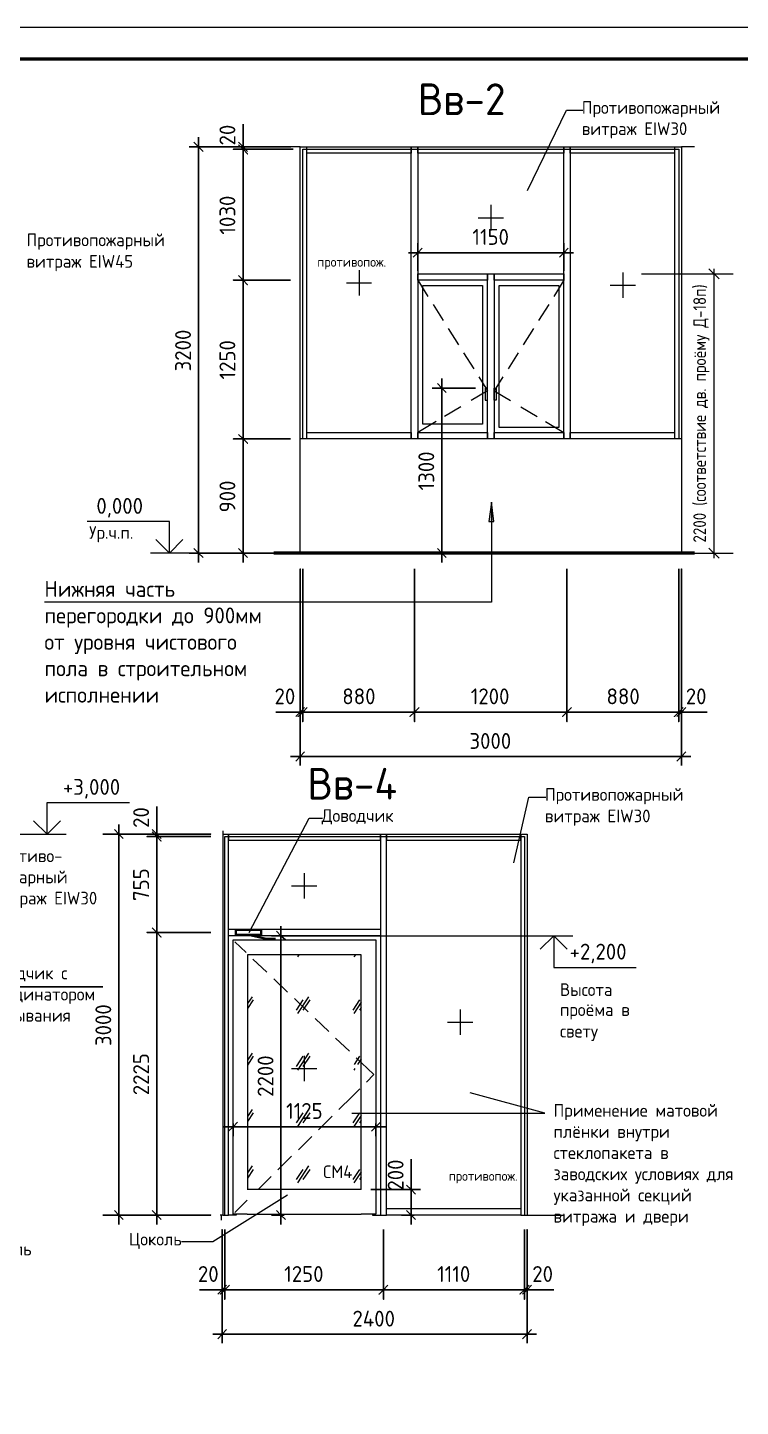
# Model space of a CAD drawing. Header units: millimetres. Extents: x -11345 to 411485, y -9810 to 73012.
# Drawn here: x -1933.4 to -1821.2, y 70255.9 to 70473.2 of the extents above; entities that cross this region are included whole.
import ezdxf

# ---------------------------------------------------------------- set-up
doc = ezdxf.new("R2010")
doc.units = ezdxf.units.MM
doc.linetypes.add('ADSK_Штриховая_ш2 п1_5', pattern=[4.5, 3, -1.5])
for name, color, linetype in [('PDF _Аннотация', 7, 'Continuous'), ('PDF _Витраж', 7, 'Continuous'), ('PDF _Двери', 7, 'Continuous'), ('PDF _Линии', 7, 'Continuous'), ('PDF _Основная надпись', 7, 'Continuous'), ('PDF _Отметки', 7, 'Continuous'), ('PDF _Перекрытие', 7, 'Continuous'), ('PDF _Размеры-50', 7, 'Continuous'), ('PDF _Стены внутренние', 7, 'Continuous'), ('PDF _Стены наружные', 7, 'Continuous'), ('PDF _Текст', 7, 'Continuous')]:
    doc.layers.add(name, color=color, linetype=linetype)
doc.layers.add('Размеры', color=7, linetype='Continuous', lineweight=5)
doc.styles.add('GOST Common_3', font='GOST_Common.ttf', dxfattribs={"width": 0.9, "height": 250})
doc.styles.add('GOST Common_5', font='GOST_Common.ttf', dxfattribs={"width": 0.9, "height": 100})
doc.styles.add('MtXpl_GOST_Common', font='GOST_Common.ttf')
doc.styles.add('PDF GOST Common', font='GOST_Common.ttf')
doc.dimstyles.new('ADSK_Основной_2_5_мм', dxfattribs={"dimscale": 304.8, "dimtxt": 251.428749, "dimasz": 0.463911, "dimexe": 0.492126, "dimexo": 0.492126, "dimgap": 0.098425, "dimtad": 1, "dimrnd": 0.01, "dimdsep": 46, "dimtxsty": 'GOST Common_3', "dimblk1": 'OBLIQUE', "dimblk2": 'OBLIQUE', "dimsah": 1, "dimcen": 0.09, "dimdle": 0.492126, "dimazin": 2, "dimtfac": 1, "dimtdec": 4, "dimtix": 1, "dimtmove": 0, "dimatfit": 3, "dimfxl": 1, "dimtvp": 1, "dimtolj": 1, "dimtzin": 0, "dimlwd": 20, "dimlwe": 20, "dimarcsym": 2})

# ---------------------------------------------------------------- blocks, each defined once
blk = doc.blocks.new('_Oblique')
at = {"color": 0, "linetype": 'ByBlock', "lineweight": -2}
blk.add_line((-0.5, -0.5), (0.5, 0.5), dxfattribs=at)
blk = doc.blocks.new('*D870')
at = {"layer": 'Defpoints', "color": 0, "transparency": 16777216}
for p in [(-1839.73, 70434.39), (-1825.32, 70434.39), (-1840.22, 70390.39)]:
    blk.add_point(p, dxfattribs=at)
at = {"layer": 'Размеры', "color": 0, "transparency": 16777216}
for p, q in [((-1825.32, 70389.59), (-1825.32, 70435.19)), ((-1836.73, 70434.39), (-1822.32, 70434.39)), ((-1837.22, 70390.39), (-1822.32, 70390.39))]:
    blk.add_line(p, q, dxfattribs=at)
at = {"layer": 'Размеры', "color": 0, "transparency": 16777216, "xscale": 1.6, "yscale": 1.6, "zscale": 1.6}
for p, rotation in [((-1825.32, 70434.39), 90), ((-1825.32, 70390.39), 270)]:
    blk.add_blockref('_Oblique', p, dxfattribs=dict(at, rotation=rotation))
at = {"layer": 'Размеры', "color": 0, "transparency": 16777216, "insert": (-1827.32, 70412.39), "char_height": 2, "attachment_point": 5, "rotation": 90, "style": 'GOST Common_5'}
blk.add_mtext('\\A1;2200 (соответствие дв. проёму Д-18п)', dxfattribs=at)

msp = doc.modelspace()

# ---------------------------------------------------------------- linework, layer by layer
at = {"layer": 'PDF _Аннотация', "lineweight": 9}
for points in [[(-1854.72056, 70447.54231), (-1848.58226, 70460.15756), (-1845.99994, 70460.15756)], [(-1860.40202, 70398.3936), (-1860.40202, 70382.68116), (-1930.80211, 70382.68116)], [(-1856.84052, 70341.58262), (-1854.5122, 70351.95422), (-1851.80289, 70351.95422)], [(-1898.5386, 70330.61835), (-1889.09833, 70348.65224), (-1886.98167, 70348.65224)], [(-1947.8069, 70330.51121), (-1941.4781, 70322.06707), (-1921.61922, 70322.06707), (-1941.4781, 70322.06707), (-1976.00091, 70330.38894)], [(-1882.3943, 70302.15015), (-1851.97434, 70302.15015), (-1863.75685, 70305.35321)], [(-1892.52731, 70289.2166), (-1904.2959, 70281.89298), (-1906.53955, 70281.89298), (-1909.20654, 70281.89298)]]:
    msp.add_lwpolyline(points, dxfattribs=at)
msp.add_lwpolyline([(-1860.40202, 70398.3936), (-1860.78302, 70395.38796), (-1860.02103, 70395.38796)], close=True, dxfattribs=at)
at = {"layer": 'PDF _Аннотация', "lineweight": 20}
for points in [[(-1913.22487, 70392.50931), (-1911.10822, 70390.39265), (-1911.10822, 70395.38796), (-1924.06214, 70395.38796)], [(-1911.10822, 70390.39265), (-1908.99156, 70392.50931)], [(-1908.10257, 70390.39265), (-1914.11387, 70390.39265)], [(-1928.27018, 70348.22891), (-1930.38683, 70346.11225), (-1930.38683, 70351.10756), (-1917.39058, 70351.10756)], [(-1930.38683, 70346.11225), (-1932.50349, 70348.22891)], [(-1933.39248, 70346.11225), (-1927.38119, 70346.11225)], [(-1853.58087, 70330.11035), (-1847.56958, 70330.11035)], [(-1850.57523, 70330.11035), (-1852.69188, 70327.9937)], [(-1848.45857, 70327.9937), (-1850.57523, 70330.11035), (-1850.57523, 70325.11505), (-1837.57897, 70325.11505)]]:
    msp.add_lwpolyline(points, dxfattribs=at)
at = {"layer": 'PDF _Аннотация', "transparency": 33554559}
msp.add_solid([(-1860.40202, 70398.3936), (-1860.02103, 70395.38796), (-1860.78302, 70395.38796)], dxfattribs=at)
at = {"layer": 'PDF _Витраж', "lineweight": 9}
for points in [[(-1889.51835, 70454.40027), (-1889.51835, 70433.40306), (-1889.51835, 70408.38421)], [(-1871.99245, 70408.38421), (-1873.00845, 70408.38421), (-1873.00845, 70433.40306), (-1873.00845, 70454.40027), (-1873.00845, 70453.42661), (-1889.51835, 70453.42661)], [(-1871.99245, 70454.40027), (-1871.99245, 70433.40306), (-1871.99245, 70408.38421)], [(-1848.96326, 70408.38421), (-1848.96326, 70433.40306), (-1848.96326, 70454.40027), (-1848.96326, 70453.42661), (-1860.47786, 70453.42661), (-1871.99245, 70453.42661), (-1871.99245, 70454.40027)], [(-1831.4797, 70453.42661), (-1847.9896, 70453.42661), (-1847.9896, 70454.40027), (-1847.9896, 70433.40306), (-1847.9896, 70408.38421), (-1848.96326, 70408.38421)], [(-1831.4797, 70408.38421), (-1831.4797, 70433.40306), (-1831.4797, 70454.40027)], [(-1889.51835, 70409.40021), (-1873.00845, 70409.40021), (-1873.00845, 70408.38421), (-1890.49201, 70408.38421)], [(-1830.4637, 70408.38421), (-1847.9896, 70408.38421), (-1847.9896, 70409.40021), (-1831.4797, 70409.40021)], [(-1902.68724, 70286.08395), (-1901.79825, 70286.08395), (-1901.79825, 70330.61835), (-1901.79825, 70346.11225), (-1901.79825, 70345.13859), (-1877.88006, 70345.13859), (-1877.88006, 70346.11225), (-1877.88006, 70330.61835), (-1877.88006, 70286.08395), (-1876.9064, 70286.08395), (-1876.9064, 70330.61835), (-1876.9064, 70346.11225), (-1876.9064, 70345.13859), (-1855.78219, 70345.13859), (-1855.78219, 70346.11225), (-1855.78219, 70330.61835), (-1855.78219, 70286.08395), (-1854.7662, 70286.08395)]]:
    msp.add_lwpolyline(points, dxfattribs=at)
for points in [[(-1871.99245, 70433.37666), (-1871.99245, 70434.39265), (-1860.98585, 70434.39265), (-1860.98585, 70433.37666)], [(-1859.96986, 70408.38421), (-1860.98585, 70408.38421), (-1860.98585, 70434.39265), (-1859.96986, 70434.39265)], [(-1859.96986, 70433.37666), (-1859.96986, 70434.39265), (-1848.96326, 70434.39265), (-1848.96326, 70433.37666)], [(-1871.99245, 70408.38421), (-1871.99245, 70409.40021), (-1860.98585, 70409.40021), (-1860.98585, 70408.38421)], [(-1859.96986, 70408.38421), (-1859.96986, 70409.40021), (-1848.96326, 70409.40021), (-1848.96326, 70408.38421)], [(-1877.88006, 70331.12634), (-1877.88006, 70330.11035), (-1901.79825, 70330.11035), (-1901.79825, 70331.12634)], [(-1876.9064, 70286.08395), (-1876.9064, 70287.09994), (-1855.78219, 70287.09994), (-1855.78219, 70286.08395)]]:
    msp.add_lwpolyline(points, close=True, dxfattribs=at)
at = {"layer": 'PDF _Двери', "lineweight": 9}
for points in [[(-1898.87727, 70286.21095), (-1901.07859, 70286.21095), (-1901.07859, 70329.43302), (-1878.59972, 70329.43302), (-1878.59972, 70286.21095), (-1880.88571, 70286.21095)], [(-1900.78226, 70329.13669), (-1899.0466, 70327.44337)], [(-1880.88571, 70290.10559), (-1880.88571, 70304.16017), (-1880.88571, 70309.79047), (-1880.88571, 70327.1047), (-1898.7926, 70327.1047), (-1898.7926, 70290.10559)], [(-1897.94594, 70326.42737), (-1895.78695, 70324.35305)], [(-1890.70698, 70327.1047), (-1890.96098, 70326.76604)], [(-1881.81704, 70327.1047), (-1882.07104, 70326.76604)], [(-1894.68629, 70323.29473), (-1892.52731, 70321.2204)], [(-1898.07294, 70320.50074), (-1898.7926, 70319.40008)], [(-1897.90361, 70319.99275), (-1898.7926, 70318.63809)], [(-1891.42665, 70320.20441), (-1889.26766, 70318.13009)], [(-1890.07199, 70319.99275), (-1891.13031, 70318.38409)], [(-1889.18299, 70320.50074), (-1890.96098, 70317.83376)], [(-1888.97133, 70319.99275), (-1890.07199, 70318.38409)], [(-1881.18204, 70319.99275), (-1882.24037, 70318.38409)], [(-1880.88571, 70319.61175), (-1882.07104, 70317.83376)], [(-1880.88571, 70318.80742), (-1881.18204, 70318.38409)], [(-1888.167, 70317.07176), (-1886.00801, 70314.99744)], [(-1884.94969, 70313.98145), (-1882.74837, 70311.90713)], [(-1898.07294, 70311.6108), (-1898.7926, 70310.51014)], [(-1897.90361, 70311.1028), (-1898.7926, 70309.70581)], [(-1890.07199, 70311.1028), (-1891.13031, 70309.49414)], [(-1889.18299, 70311.6108), (-1890.96098, 70308.94381)], [(-1888.97133, 70311.1028), (-1890.07199, 70309.49414)], [(-1881.18204, 70311.1028), (-1882.0287, 70309.79047)], [(-1881.9017, 70309.19781), (-1882.07104, 70308.94381)], [(-1880.08138, 70307.03882), (-1878.89606, 70308.22415), (-1879.91205, 70309.19781), (-1881.69004, 70310.8488)], [(-1880.88571, 70310.7218), (-1881.47837, 70309.79047)], [(-1880.88571, 70309.91747), (-1880.97038, 70309.79047)], [(-1884.39936, 70302.72085), (-1882.32503, 70304.79517), (-1881.13971, 70305.9805)], [(-1898.07294, 70302.72085), (-1898.7926, 70301.62019)], [(-1897.90361, 70302.21285), (-1898.7926, 70300.81586)], [(-1890.07199, 70302.21285), (-1891.13031, 70300.6042)], [(-1889.18299, 70302.72085), (-1890.96098, 70300.05387)], [(-1888.97133, 70302.21285), (-1890.07199, 70300.6042)], [(-1881.18204, 70302.21285), (-1882.24037, 70300.6042)], [(-1887.61667, 70299.54587), (-1885.50002, 70301.66252)], [(-1880.88571, 70301.78952), (-1882.07104, 70300.05387)], [(-1880.88571, 70301.02753), (-1881.18204, 70300.6042)], [(-1890.79165, 70296.37089), (-1888.675, 70298.48754)], [(-1898.07294, 70293.8309), (-1898.7926, 70292.73024)], [(-1894.00896, 70293.23824), (-1891.89231, 70295.35489)], [(-1889.18299, 70293.8309), (-1890.96098, 70291.16392)], [(-1897.90361, 70293.28057), (-1898.7926, 70291.92592)], [(-1897.14161, 70290.10559), (-1895.06729, 70292.17991)], [(-1890.07199, 70293.28057), (-1891.13031, 70291.71425)], [(-1888.97133, 70293.28057), (-1890.07199, 70291.71425)], [(-1881.18204, 70293.28057), (-1882.24037, 70291.71425)], [(-1880.88571, 70292.89958), (-1882.07104, 70291.16392)], [(-1880.88571, 70292.09525), (-1881.18204, 70291.71425)], [(-1900.78226, 70286.50728), (-1898.87727, 70288.41227)], [(-1900.61292, 70286.21095), (-1900.61292, 70286.08395), (-1900.78226, 70286.08395), (-1901.79825, 70286.08395)], [(-1900.78226, 70286.08395), (-1900.78226, 70286.21095)], [(-1879.10772, 70286.21095), (-1879.10772, 70286.08395), (-1878.89606, 70286.08395), (-1877.88006, 70286.08395)], [(-1878.89606, 70286.21095), (-1878.89606, 70286.08395)]]:
    msp.add_lwpolyline(points, dxfattribs=at)
at = {"layer": 'PDF _Линии', "lineweight": 9}
for points in [[(-1890.11101, 70408.38421), (-1890.11101, 70454.01927), (-1830.88704, 70454.01927), (-1830.88704, 70408.38421)], [(-1860.47786, 70445.25632), (-1860.47786, 70441.23468)], [(-1862.46751, 70443.22433), (-1858.4882, 70443.22433)], [(-1881.24499, 70434.95439), (-1881.24499, 70430.97508)], [(-1883.23464, 70432.96474), (-1879.25534, 70432.96474)], [(-1841.68718, 70432.60425), (-1837.70787, 70432.60425)], [(-1839.69753, 70434.5939), (-1839.69753, 70430.61459)], [(-1865.21916, 70413.46418), (-1867.80148, 70411.89786)], [(-1855.77888, 70413.46418), (-1853.19657, 70411.89786)], [(-1869.07147, 70411.13586), (-1871.99245, 70409.40021)], [(-1851.88424, 70411.13586), (-1848.96326, 70409.40021)], [(-1883.76105, 70390.39265), (-1886.7667, 70390.39265)], [(-1879.23141, 70390.39265), (-1882.23706, 70390.39265)], [(-1874.7441, 70390.39265), (-1877.74975, 70390.39265)], [(-1870.2568, 70390.39265), (-1873.26245, 70390.39265)], [(-1865.72716, 70390.39265), (-1868.73281, 70390.39265)], [(-1861.23985, 70390.39265), (-1864.2455, 70390.39265)], [(-1856.75255, 70390.39265), (-1859.71586, 70390.39265)], [(-1852.22291, 70390.39265), (-1855.22855, 70390.39265)], [(-1847.7356, 70390.39265), (-1850.74125, 70390.39265)], [(-1843.20596, 70390.39265), (-1846.21161, 70390.39265)], [(-1838.71865, 70390.39265), (-1841.7243, 70390.39265)], [(-1834.23135, 70390.39265), (-1837.237, 70390.39265)], [(-1902.39091, 70286.08395), (-1902.39091, 70345.73126), (-1855.18953, 70345.73126), (-1855.18953, 70286.08395)], [(-1889.90266, 70339.97396), (-1889.90266, 70335.99465)], [(-1891.89231, 70337.9843), (-1887.87067, 70337.9843)], [(-1865.29903, 70318.48475), (-1865.29903, 70314.50544)], [(-1867.28868, 70316.4951), (-1863.30937, 70316.4951)], [(-1889.90266, 70311.18747), (-1889.90266, 70307.20816)], [(-1891.89231, 70309.19781), (-1887.87067, 70309.19781)], [(-1880.88571, 70290.10559), (-1898.87727, 70290.10559)], [(-1898.87727, 70286.21095), (-1880.88571, 70286.21095)]]:
    msp.add_lwpolyline(points, dxfattribs=at)
at = {"layer": 'PDF _Линии', "linetype": 'ADSK_Штриховая_ш2 п1_5', "lineweight": 9}
for points in [[(-1871.99245, 70433.37666), (-1860.98585, 70415.96183), (-1863.90684, 70414.22618)], [(-1848.96326, 70433.37666), (-1859.96986, 70415.96183), (-1857.04888, 70414.22618)]]:
    msp.add_lwpolyline(points, dxfattribs=at)
at = {"layer": 'PDF _Линии', "lineweight": 9}
for points in [[(-1861.79018, 70410.68613), (-1871.18813, 70410.68613), (-1871.18813, 70432.57233), (-1861.79018, 70432.57233)], [(-1849.76759, 70410.20453), (-1859.16553, 70410.20453), (-1859.16553, 70432.57233), (-1849.76759, 70432.57233)], [(-1861.36685, 70414.48017), (-1860.98585, 70414.48017), (-1860.98585, 70416.38516), (-1861.36685, 70416.38516)], [(-1859.63119, 70414.48017), (-1859.96986, 70414.48017), (-1859.96986, 70416.38516), (-1859.63119, 70416.38516)]]:
    msp.add_lwpolyline(points, close=True, dxfattribs=at)
at = {"layer": 'PDF _Линии', "lineweight": 35}
msp.add_lwpolyline([(-1900.65526, 70331.04168), (-1900.65526, 70330.23735), (-1896.67595, 70330.23735), (-1896.67595, 70331.04168)], close=True, dxfattribs=at)
msp.add_lwpolyline([(-1894.38996, 70329.60235), (-1895.87162, 70329.60235), (-1898.6656, 70330.23735)], dxfattribs=at)
at = {"layer": 'PDF _Основная надпись', "lineweight": 20}
msp.add_lwpolyline([(-2097.11976, 70053.25202), (-1503.18668, 70053.25202), (-1503.18668, 70473.19615), (-2097.11976, 70473.19615)], close=True, dxfattribs=at)
at = {"layer": 'PDF _Основная надпись', "lineweight": 50}
msp.add_lwpolyline([(-1508.18199, 70058.24733), (-1508.18199, 70468.20085), (-2077.13855, 70468.20085), (-2077.13855, 70058.24733)], close=True, dxfattribs=at)
at = {"layer": 'PDF _Отметки', "lineweight": 20}
for points in [[(-1884.94638, 70390.39265), (-1911.10822, 70390.39265)], [(-1943.97575, 70346.11225), (-1936.65213, 70346.11225), (-1930.38683, 70346.11225)], [(-1879.99672, 70330.11035), (-1850.57523, 70330.11035)]]:
    msp.add_lwpolyline(points, dxfattribs=at)
at = {"layer": 'PDF _Перекрытие', "lineweight": 50}
msp.add_lwpolyline([(-1828.38938, 70390.39265), (-1894.68298, 70390.39265)], dxfattribs=at)
at = {"layer": 'PDF _Размеры-50'}
for points in [[(-1899.50895, 70454.1886), (-1899.50895, 70454.86593), (-1899.50895, 70457.99858)], [(-1908.0179, 70454.40027), (-1906.53624, 70454.40027), (-1892.016, 70454.40027), (-1899.50895, 70454.40027), (-1901.03294, 70454.40027)], [(-1907.25591, 70455.11993), (-1906.53624, 70454.40027), (-1905.81658, 70453.6806)], [(-1906.53624, 70455.92426), (-1906.53624, 70388.911)], [(-1898.83162, 70453.6806), (-1899.50895, 70454.40027), (-1900.22862, 70455.11993)], [(-1899.50895, 70388.911), (-1899.50895, 70408.38421), (-1899.50895, 70433.40306), (-1899.50895, 70454.01927), (-1899.50895, 70455.92426)], [(-1871.99245, 70439.24502), (-1871.99245, 70437.72103), (-1871.99245, 70434.88472)], [(-1848.96326, 70439.24502), (-1848.96326, 70437.72103), (-1848.96326, 70434.88472)], [(-1873.47411, 70437.72103), (-1847.4816, 70437.72103)], [(-1872.71212, 70437.0437), (-1871.99245, 70437.72103), (-1871.27279, 70438.4407)], [(-1849.68292, 70437.0437), (-1848.96326, 70437.72103), (-1848.28593, 70438.4407)], [(-1868.22481, 70417.90915), (-1868.22481, 70388.911)], [(-1869.70647, 70416.38516), (-1868.22481, 70416.38516), (-1862.89084, 70416.38516)], [(-1868.90214, 70417.10483), (-1868.22481, 70416.38516), (-1867.50515, 70415.70783)], [(-1908.0179, 70390.39265), (-1906.53624, 70390.39265), (-1891.59267, 70390.39265)], [(-1907.25591, 70391.11232), (-1906.53624, 70390.39265), (-1905.81658, 70389.67299)], [(-1901.03294, 70390.39265), (-1899.50895, 70390.39265), (-1892.016, 70390.39265)], [(-1898.83162, 70389.67299), (-1899.50895, 70390.39265), (-1900.22862, 70391.11232)], [(-1868.90214, 70391.11232), (-1868.22481, 70390.39265), (-1867.50515, 70389.67299)], [(-1866.70082, 70390.39265), (-1868.22481, 70390.39265), (-1868.73281, 70390.39265)], [(-1890.49201, 70363.84981), (-1890.49201, 70365.33147), (-1890.49201, 70387.895), (-1890.49201, 70358.34651), (-1890.49201, 70356.90719)], [(-1830.4637, 70363.84981), (-1830.4637, 70365.33147), (-1830.4637, 70387.895), (-1830.4637, 70358.34651), (-1830.4637, 70356.90719)], [(-1890.32268, 70365.33147), (-1891.16934, 70365.33147), (-1894.34432, 70365.33147)], [(-1892.016, 70365.33147), (-1890.11101, 70365.33147), (-1872.50045, 70365.33147), (-1848.4976, 70365.33147), (-1830.88704, 70365.33147), (-1828.98205, 70365.33147)], [(-1891.21167, 70364.65414), (-1890.49201, 70365.33147), (-1889.81468, 70366.05113)], [(-1831.18337, 70364.65414), (-1830.4637, 70365.33147), (-1829.74404, 70366.05113)], [(-1830.67537, 70365.33147), (-1829.57471, 70365.33147), (-1826.39973, 70365.33147)], [(-1891.21167, 70357.62685), (-1890.49201, 70358.34651), (-1889.81468, 70359.06618)], [(-1831.18337, 70357.62685), (-1830.4637, 70358.34651), (-1829.74404, 70359.06618)], [(-1892.016, 70358.34651), (-1828.98205, 70358.34651)], [(-1913.10118, 70345.94292), (-1913.10118, 70347.29758), (-1913.10118, 70350.47256)], [(-1914.62517, 70346.11225), (-1913.10118, 70346.11225), (-1904.59223, 70346.11225), (-1920.12847, 70346.11225), (-1921.61013, 70346.11225)], [(-1918.36877, 70345.43493), (-1919.08844, 70346.11225), (-1919.76577, 70346.83192)], [(-1919.08844, 70284.60229), (-1919.08844, 70347.63625)], [(-1912.42385, 70345.43493), (-1913.10118, 70346.11225), (-1913.82084, 70346.83192)], [(-1913.10118, 70284.60229), (-1913.10118, 70330.61835), (-1913.10118, 70345.73126), (-1913.10118, 70347.63625)], [(-1892.82364, 70329.43302), (-1893.5433, 70330.11035), (-1894.22063, 70330.83001)], [(-1893.5433, 70284.60229), (-1893.5433, 70331.63434)], [(-1895.02496, 70330.11035), (-1893.5433, 70330.11035), (-1878.38806, 70330.11035)], [(-1900.40126, 70300.7312), (-1901.07859, 70300.01153), (-1901.79825, 70299.3342)], [(-1901.07859, 70298.52988), (-1901.07859, 70300.01153), (-1901.07859, 70300.51953)], [(-1877.88006, 70300.7312), (-1878.59972, 70300.01153), (-1879.27705, 70299.3342)], [(-1878.59972, 70298.52988), (-1878.59972, 70300.01153), (-1878.59972, 70300.51953)], [(-1877.07573, 70300.01153), (-1902.60258, 70300.01153)], [(-1873.05409, 70288.11594), (-1873.05409, 70290.14793), (-1873.05409, 70294.88923)], [(-1873.05409, 70284.60229), (-1873.05409, 70291.58725)], [(-1871.57243, 70290.10559), (-1873.05409, 70290.10559), (-1879.40405, 70290.10559)], [(-1872.33443, 70289.38593), (-1873.05409, 70290.10559), (-1873.77375, 70290.82526)], [(-1914.62517, 70286.08395), (-1913.10118, 70286.08395), (-1904.59223, 70286.08395), (-1920.12847, 70286.08395), (-1921.61013, 70286.08395)], [(-1918.36877, 70285.40662), (-1919.08844, 70286.08395), (-1919.76577, 70286.80361)], [(-1912.42385, 70285.40662), (-1913.10118, 70286.08395), (-1913.82084, 70286.80361)], [(-1895.02496, 70286.08395), (-1893.5433, 70286.08395), (-1893.0353, 70286.08395)], [(-1892.82364, 70285.40662), (-1893.5433, 70286.08395), (-1894.22063, 70286.80361)], [(-1874.57808, 70286.08395), (-1873.05409, 70286.08395), (-1872.54609, 70286.08395)], [(-1872.33443, 70285.40662), (-1873.05409, 70286.08395), (-1873.77375, 70286.80361)], [(-1902.81424, 70272.8337), (-1902.81424, 70274.31536), (-1902.81424, 70283.79796), (-1902.81424, 70267.3304), (-1902.81424, 70265.89107)], [(-1854.7662, 70272.8337), (-1854.7662, 70274.31536), (-1854.7662, 70283.79796), (-1854.7662, 70267.3304), (-1854.7662, 70265.89107)], [(-1902.60258, 70274.31536), (-1903.23757, 70274.31536), (-1906.37022, 70274.31536)], [(-1904.2959, 70274.31536), (-1902.39091, 70274.31536), (-1877.37206, 70274.31536), (-1855.18953, 70274.31536), (-1853.28454, 70274.31536)], [(-1903.49157, 70273.63803), (-1902.81424, 70274.31536), (-1902.09458, 70275.03502)], [(-1855.48586, 70273.63803), (-1854.7662, 70274.31536), (-1854.08887, 70275.03502)], [(-1854.97787, 70274.31536), (-1853.75021, 70274.31536), (-1850.57523, 70274.31536)], [(-1902.09458, 70268.05006), (-1902.81424, 70267.3304), (-1903.49157, 70266.61073)], [(-1854.08887, 70268.05006), (-1854.7662, 70267.3304), (-1855.48586, 70266.61073)], [(-1853.28454, 70267.3304), (-1904.2959, 70267.3304)]]:
    msp.add_lwpolyline(points, dxfattribs=at)
for points in [[(-1900.22862, 70454.6966), (-1899.50895, 70454.01927), (-1898.83162, 70453.29961), (-1899.50895, 70454.01927)], [(-1891.59267, 70454.01927), (-1899.50895, 70454.01927), (-1901.03294, 70454.01927), (-1899.50895, 70454.01927)], [(-1892.016, 70433.40306), (-1899.50895, 70433.40306), (-1901.03294, 70433.40306), (-1899.50895, 70433.40306)], [(-1900.22862, 70434.12272), (-1899.50895, 70433.40306), (-1898.83162, 70432.6834), (-1899.50895, 70433.40306)], [(-1900.22862, 70409.10387), (-1899.50895, 70408.38421), (-1898.83162, 70407.70688), (-1899.50895, 70408.38421)], [(-1892.016, 70408.38421), (-1899.50895, 70408.38421), (-1901.03294, 70408.38421), (-1899.50895, 70408.38421)], [(-1890.11101, 70387.895), (-1890.11101, 70365.33147), (-1890.11101, 70363.84981), (-1890.11101, 70365.33147)], [(-1872.50045, 70387.895), (-1872.50045, 70365.33147), (-1872.50045, 70363.84981), (-1872.50045, 70365.33147)], [(-1848.4976, 70387.895), (-1848.4976, 70365.33147), (-1848.4976, 70363.84981), (-1848.4976, 70365.33147)], [(-1830.88704, 70387.895), (-1830.88704, 70365.33147), (-1830.88704, 70363.84981), (-1830.88704, 70365.33147)], [(-1889.39135, 70366.05113), (-1890.11101, 70365.33147), (-1890.83067, 70364.65414), (-1890.11101, 70365.33147)], [(-1871.78079, 70366.05113), (-1872.50045, 70365.33147), (-1873.22011, 70364.65414), (-1872.50045, 70365.33147)], [(-1847.77793, 70366.05113), (-1848.4976, 70365.33147), (-1849.17492, 70364.65414), (-1848.4976, 70365.33147)], [(-1830.16737, 70366.05113), (-1830.88704, 70365.33147), (-1831.56436, 70364.65414), (-1830.88704, 70365.33147)], [(-1904.59223, 70345.73126), (-1913.10118, 70345.73126), (-1914.62517, 70345.73126), (-1913.10118, 70345.73126)], [(-1913.82084, 70346.45092), (-1913.10118, 70345.73126), (-1912.42385, 70345.01159), (-1913.10118, 70345.73126)], [(-1904.59223, 70330.61835), (-1913.10118, 70330.61835), (-1914.62517, 70330.61835), (-1913.10118, 70330.61835)], [(-1913.82084, 70331.33801), (-1913.10118, 70330.61835), (-1912.42385, 70329.89869), (-1913.10118, 70330.61835)], [(-1902.39091, 70283.79796), (-1902.39091, 70274.31536), (-1902.39091, 70272.8337), (-1902.39091, 70274.31536)], [(-1877.37206, 70283.79796), (-1877.37206, 70274.31536), (-1877.37206, 70272.8337), (-1877.37206, 70274.31536)], [(-1855.18953, 70283.79796), (-1855.18953, 70274.31536), (-1855.18953, 70272.8337), (-1855.18953, 70274.31536)], [(-1901.67125, 70275.03502), (-1902.39091, 70274.31536), (-1903.11058, 70273.63803), (-1902.39091, 70274.31536)], [(-1876.69474, 70275.03502), (-1877.37206, 70274.31536), (-1878.09173, 70273.63803), (-1877.37206, 70274.31536)], [(-1854.46987, 70275.03502), (-1855.18953, 70274.31536), (-1855.90919, 70273.63803), (-1855.18953, 70274.31536)]]:
    msp.add_lwpolyline(points, close=True, dxfattribs=at)
at = {"layer": 'PDF _Стены внутренние', "lineweight": 20}
for points in [[(-1890.49201, 70390.39265), (-1890.49201, 70454.40027), (-1894.68298, 70454.40027)], [(-1828.38938, 70454.40027), (-1830.4637, 70454.40027), (-1830.4637, 70390.39265)], [(-1902.94124, 70286.08395), (-1902.94124, 70285.27962)]]:
    msp.add_lwpolyline(points, dxfattribs=at)
at = {"layer": 'PDF _Стены наружные', "lineweight": 20}
for points in [[(-1890.49201, 70454.40027), (-1830.4637, 70454.40027)], [(-1902.68724, 70346.62025), (-1902.68724, 70286.08395), (-1903.11058, 70286.08395)], [(-1902.68724, 70346.11225), (-1854.7662, 70346.11225), (-1854.7662, 70286.08395), (-1848.96657, 70286.08395)]]:
    msp.add_lwpolyline(points, dxfattribs=at)

# ---------------------------------------------------------------- texts
at = {"layer": 'PDF _Текст', "attachment_point": 4, "style": 'PDF GOST Common'}
for s, insert, char_height in [('Вв-2', (-1871.9833, 70461.90461), 5.000026), ('1150', (-1863.38934, 70440.21102), 2.500694), ('Противопожарный', (-1933.62276, 70439.47084), 2.0009654), ('витраж EIW45', (-1933.62276, 70436.08402), 2.0009654), ('0,000', (-1922.61572, 70397.53754), 2.500694), ('Ур.ч.п.', (-1923.75876, 70393.36799), 2.000542), ('20', (-1894.54774, 70367.81852), 2.500694), ('880', (-1883.87937, 70367.81852), 2.500694), ('1200', (-1863.64334, 70367.81852), 2.500694), ('880', (-1842.26428, 70367.81852), 2.500694), ('20', (-1829.7755, 70367.81852), 2.500694), ('3000', (-1863.85501, 70360.79093), 2.500694), ('Вв-4', (-1889.38719, 70354.05172), 5.000026), ('+3,000', (-1927.88409, 70353.25534), 2.500694), ('Противопожарный', (-1851.96322, 70352.09194), 2.0012388), ('Доводчик', (-1887.14345, 70348.83217), 2.001239), ('витраж EIW30', (-1851.96322, 70348.70517), 2.0012388), ('+2,200', (-1848.06842, 70327.30457), 2.501542), ('Высота', (-1849.59248, 70321.6109), 2.001239), ('проёма в', (-1849.59248, 70318.18177), 2.001239), ('свету', (-1849.59248, 70314.79499), 2.001239), ('1125', (-1892.73164, 70302.49637), 2.501542), ('Цоколь', (-1917.49749, 70282.02786), 2.001239), ('Цоколь', (-1941.13561, 70280.46109), 2.000542), ('20', (-1906.61745, 70276.79916), 2.501542), ('1250', (-1893.02798, 70276.79916), 2.501542), ('1110', (-1868.93949, 70276.79916), 2.501542), ('20', (-1853.95296, 70276.79916), 2.501542), ('2400', (-1882.27495, 70269.77157), 2.501542)]:
    msp.add_mtext(s, dxfattribs=dict(at, insert=insert, char_height=char_height))
at = {"layer": 'PDF _Текст', "attachment_point": 1, "style": 'MtXpl_GOST_Common'}
for s, insert, char_height, width in [('Противопожарный витраж EIW30', (-1846.15907, 70461.59964), 2.0005417, 22.5180977), ('Противо- пожарный витраж EIW30', (-1939.10281, 70343.69725), 2.0005417, 16.9337692), ('Доводчик с координатором закрывания', (-1940.7194, 70325.23304), 2.0005417, 19.1001721), ('Применение матовой плёнки внутри стеклопакета в заводских условиях для указанной секций витража и двери', (-1850.60849, 70303.58868), 2.00123882, 29.0535816)]:
    msp.add_mtext(s, dxfattribs=dict(at, insert=insert, char_height=char_height, width=width))
at = {"layer": 'PDF _Текст', "attachment_point": 4, "rotation": 90, "style": 'PDF GOST Common'}
for s, insert, char_height in [('20', (-1901.97526, 70454.62825), 2.500694), ('1030', (-1901.97526, 70440.57311), 2.500694), ('3200', (-1908.9605, 70419.02467), 2.500694), ('1250', (-1901.97526, 70417.75464), 2.500694), ('1300', (-1870.64752, 70400.27036), 2.500694), ('900', (-1901.97526, 70396.79892), 2.500694), ('20', (-1915.56949, 70347.09787), 2.501542), ('755', (-1915.56949, 70335.58279), 2.501542), ('3000', (-1921.51469, 70312.72201), 2.501542), ('2225', (-1915.56949, 70304.97473), 2.501542), ('2200', (-1895.96848, 70304.72073), 2.501542), ('200', (-1875.47842, 70289.94589), 2.501542)]:
    msp.add_mtext(s, dxfattribs=dict(at, insert=insert, char_height=char_height))
at = {"layer": 'PDF _Текст', "color": 1, "attachment_point": 4, "style": 'PDF GOST Common'}
for insert, char_height in [((-1887.81652, 70436.06313), 1.5004236), ((-1867.11908, 70292.04038), 1.5009089)]:
    msp.add_mtext('противопож.', dxfattribs=dict(at, insert=insert, char_height=char_height))
at = {"layer": 'PDF _Текст', "insert": (-1930.80211, 70385.99687), "char_height": 2.5006945, "width": 37.2197891, "attachment_point": 1, "line_spacing_factor": 1.11591, "style": 'MtXpl_GOST_Common'}
msp.add_mtext('\\pxsm1;Нижняя часть перегородки до 900мм от уровня чистового пола в строительном исполнении', dxfattribs=at)
at = {"layer": 'PDF _Текст', "color": 5, "insert": (-1886.88943, 70292.90791), "char_height": 2.001239, "attachment_point": 4, "style": 'PDF GOST Common'}
msp.add_mtext('СМ4', dxfattribs=at)

# ---------------------------------------------------------------- dimensions: what is measured, and where the dimension line sits
at = {"layer": 'Размеры'}
dim = msp.add_linear_dim(base=(-1825.32205, 70434.39265), p1=(-1840.22148, 70390.39265), p2=(-1839.73465, 70434.39265), angle=90, dimstyle='ADSK_Основной_2_5_мм', override={"dimscale": 0, "dimtxt": 76635.482717, "dimasz": 80, "dimexe": 150, "dimexo": 150, "dimgap": 30, "dimlfac": 50, "dimrnd": 5, "dimpost": '<> (соответствие дв. проёму Д-18п)', "dimtxsty": 'GOST Common_5', "dimcen": 27.432, "dimdle": 40, "dimfxl": 1000, "dimlwd": 65535, "dimlwe": 65535}, dxfattribs=at)
dim.commit()
dim.dimension.update_dxf_attribs({"geometry": '*D870', "text_midpoint": (-1827.32205, 70412.39265)})

doc.saveas('drawing.dxf')
